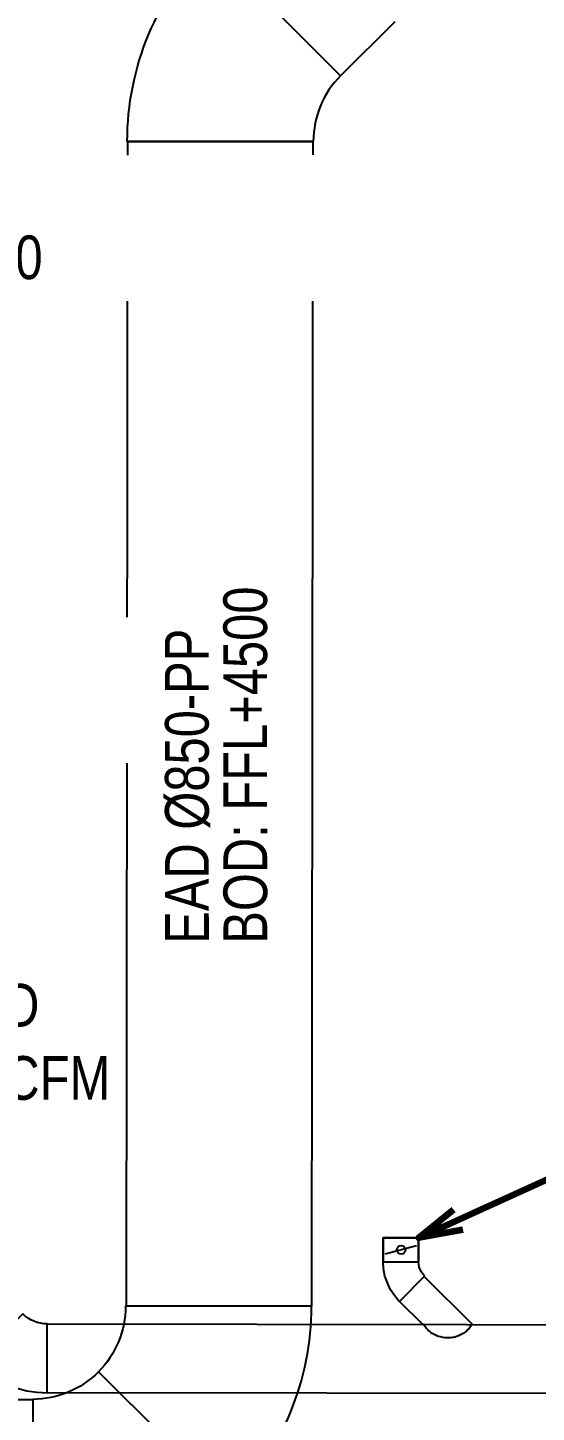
# Model space of a CAD drawing. Header units: millimetres. Extents: x -22441 to 51020, y -26401 to 84849.
# Drawn here: x 39620 to 41943, y 67485 to 73818 of the extents above; entities that cross this region are included whole.
import ezdxf

# ---------------------------------------------------------------- set-up
doc = ezdxf.new("R2010")
doc.units = ezdxf.units.MM
doc.layers.add('SEAS-CCL-EQUIP-TXT', color=7, linetype='Continuous')
doc.layers.add('TKS-PEA', color=6, linetype='Continuous')
doc.styles.add('Arial', font='arial.ttf', dxfattribs={"width": 0.8, "height": 2})
doc.styles.add('Seas-Arial', font='arial.ttf', dxfattribs={"width": 0.9})
doc.dimstyles.new('HVAC - 100', dxfattribs={"dimscale": 100, "dimtxt": 2, "dimasz": 2, "dimexe": 1, "dimexo": 3, "dimgap": 1.5, "dimtad": 1, "dimdec": 0, "dimzin": 9, "dimdsep": 46, "dimtxsty": 'Seas-Arial', "dimcen": 0, "dimclrd": 256, "dimclre": 256, "dimclrt": 7, "dimadec": 0, "dimazin": 2, "dimtfac": 1, "dimtdec": 0, "dimtofl": 0, "dimtmove": 0, "dimatfit": 3, "dimfxl": 0.5, "dimtolj": 1, "dimtzin": 0, "dimarcsym": 0})

msp = doc.modelspace()

# ---------------------------------------------------------------- linework, layer by layer
at = {"layer": 'TKS-PEA'}
for points in [[(41297.4, 73845.1), (41049, 73597.8), (40448, 74198.9), (40728.2, 74479.1)], [(41242.9, 68174.2), (41242.9, 68283.2), (41404.7, 68283.2), (41404.7, 68174.2)], [(41252.8, 68210.5), (41396.5, 68248.5)], [(41242.9, 68174.2), (41403.1, 68174.2)], [(41317.2, 67992.6), (41295.8, 68019), (41277.6, 68045.4), (41262.7, 68076.8), (41251.2, 68108.1), (41244.6, 68141.2), (41242.9, 68174.2)], [(41432.8, 68108.1), (41417.9, 68126.3), (41408, 68149.4), (41404.7, 68174.2)], [(41431.1, 68106.5), (41318.9, 67992.6), (41424.5, 67886.9)], [(41431.1, 68106.5), (41318.9, 67992.6)], [(41652.4, 67886.9), (41431.1, 68106.5)], [(41650.7, 67888.6), (41635.9, 67868.8), (41630.9, 67863.5), (41625.8, 67858.5), (41620.4, 67853.9), (41614.9, 67849.7), (41609.1, 67845.8), (41603.2, 67842.2), (41597.2, 67839), (41591, 67836.2), (41584.7, 67833.6), (41578.3, 67831.5), (41571.8, 67829.6), (41565.2, 67828.1), (41558.5, 67827), (41551.9, 67826.1), (41545.1, 67825.7), (41538.4, 67825.5), (41531.7, 67825.7), (41525, 67826.3), (41518.3, 67827.1), (41511.7, 67828.3), (41505.1, 67829.9), (41498.6, 67831.8), (41492.2, 67834), (41485.9, 67836.5), (41479.7, 67839.4), (41473.6, 67842.6), (41467.7, 67846.1), (41462, 67850), (41456.5, 67854.2), (41451.1, 67858.7), (41446, 67863.6), (41441, 67868.8), (41426.2, 67888.6)]]:
    msp.add_lwpolyline(points, dxfattribs=at)
for points in [[(40924.5, 73297.3), (40074.5, 73297.3, -0.198912), (40448, 74198.9), (41049, 73597.8, 0.198912), (40924.5, 73297.3)], [(39942.6, 67670), (40545.2, 67070.8, 0.198431), (40916.1, 67970.9), (40066.2, 67970.8, -0.198912), (39942.6, 67670)], [(39597.1, 67935.8), (39374.3, 67713.1, 0.198912), (39708.5, 67574.7), (39708.5, 67889.7, -0.198912), (39597.1, 67935.8)], [(39642.5, 67544.7), (39642.5, 66694.6, 0.19844), (40545.2, 67070.8), (39942.6, 67670, -0.198912), (39642.5, 67544.7)]]:
    msp.add_lwpolyline(points, format="xyb", close=True, dxfattribs=at)
for points in [[(41242.9, 68174.2), (41404.7, 68174.2), (41404.7, 68283.2), (41242.9, 68283.2)], [(43541.9, 67884.4), (43541.8, 67569.4), (39708.5, 67574.7), (39708.5, 67889.7)], [(39445.1, 67544.7), (39642.5, 67544.7), (39642.5, 66694.6), (39445.1, 66694.6)]]:
    msp.add_lwpolyline(points, close=True, dxfattribs=at)
msp.add_circle((41325.5, 68228.7), 19.8, dxfattribs=at)

# ---------------------------------------------------------------- texts
at = {"insert": (39321.8, 69447.9), "char_height": 200, "width": 2028.916, "attachment_point": 2, "style": 'Arial'}
msp.add_mtext('\\pxql;FUME HOOD\\PLL/AL: 1300CFM', dxfattribs=at)
at = {"layer": 'SEAS-CCL-EQUIP-TXT', "insert": (40247.2, 69628.2), "char_height": 200, "width": 2091.312, "attachment_point": 1, "rotation": 90.02818, "line_spacing_factor": 0.8, "style": 'Seas-Arial', "bg_fill": 2}
msp.add_mtext('\\pxql;{\\W0.8;EAD %%c850-PP\\PBOD: FFL+4500}', dxfattribs=at)

# ---------------------------------------------------------------- leaders
at = {"color": 8}
msp.add_leader([(41404.7, 68283.2), (46147.8, 70449.5), (48187.4, 70449.5)], dimstyle='HVAC - 100', override={"dimtxt": 2, "dimasz": 2, "dimgap": 1.5, "dimtad": 1, "dimclrd": 256, "dimldrblk": 'Open30', "dimlwd": 65534}, dxfattribs=at)

# ---------------------------------------------------------------- next in the draw order: linework, layer by layer
at = {"layer": 'TKS-PEA'}
msp.add_lwpolyline([(40922, 73297.3), (40916, 67970.9), (40071.1, 67970.9), (40077.1, 73297.3)], close=True, dxfattribs=at)

# ---------------------------------------------------------------- next in the draw order: texts
at = {"layer": 'SEAS-CCL-EQUIP-TXT', "char_height": 200, "width": 2948.251, "attachment_point": 1, "rotation": 0.02818, "line_spacing_factor": 0.8, "style": 'Seas-Arial', "bg_fill": 2}
for insert in [(38054.2, 73133.6), (37817.9, 71020.4)]:
    msp.add_mtext('\\pxql;{\\W0.8;EAD %%c315-PP\\PBOD: FFL+4500}', dxfattribs=dict(at, insert=insert))

doc.saveas('drawing.dxf')
